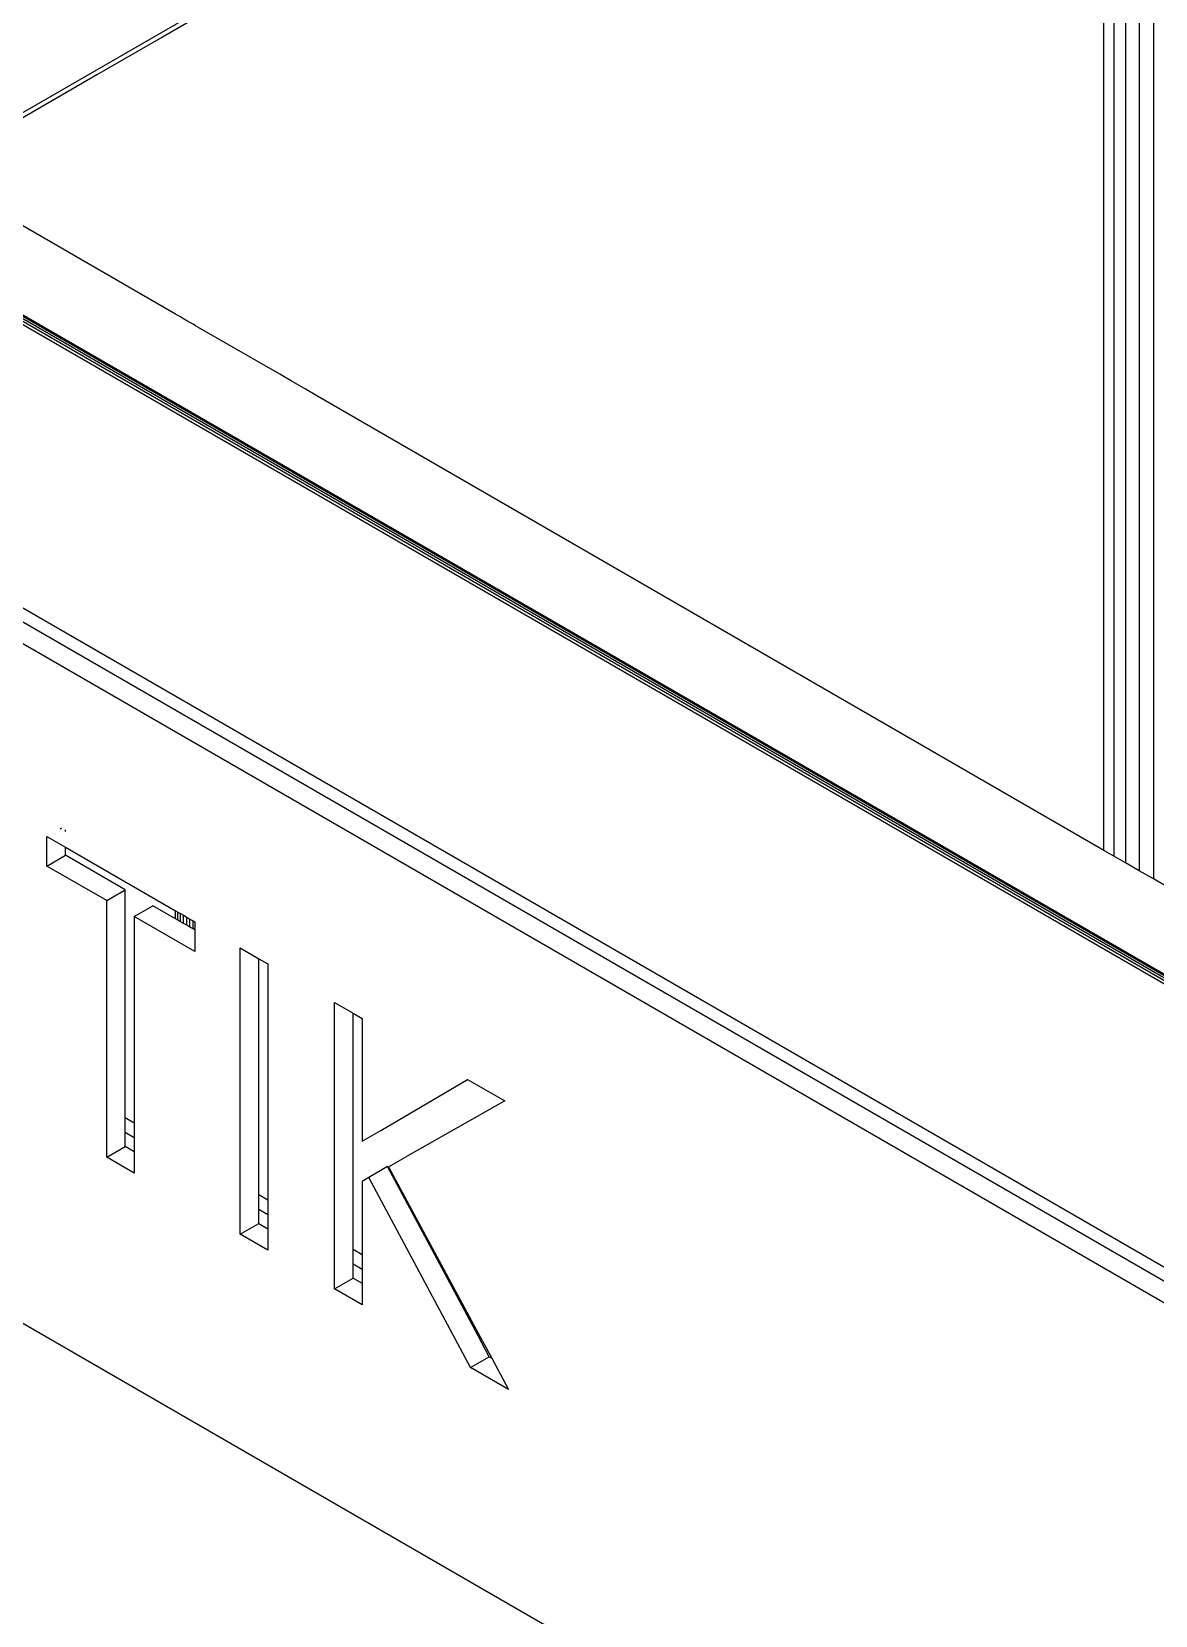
# Model space of a CAD drawing. Header units: millimetres. Extents: x 153 to 4750, y 92 to 3343.
# Drawn here: x 3434.1 to 3562.4, y 2671.7 to 2852.3 of the extents above; entities that cross this region are included whole.
import ezdxf

# ---------------------------------------------------------------- set-up
doc = ezdxf.new("R2010")
doc.units = ezdxf.units.MM

msp = doc.modelspace()

# ---------------------------------------------------------------- linework, layer by layer
for p, q in [((3432.42, 2842.69), (3551.67, 2911.54)), ((3560.51, 2908.52), (3560.51, 2756.62)), ((3562.15, 2908.62), (3562.15, 2755.68)), ((3556.5, 2758.94), (3556.5, 2907.26)), ((3557.62, 2907.8), (3557.62, 2758.29)), ((3558.98, 2908.24), (3558.98, 2757.51)), ((3516.19, 2890.46), (3449.07, 2851.71)), ((3632.86, 2703.56), (3377.62, 2850.92)), ((3447.66, 2850.89), (3441.59, 2847.39)), ((3449.07, 2851.71), (3447.66, 2850.89)), ((3632.42, 2704.19), (3378.77, 2850.64)), ((3631.97, 2704.77), (3379.9, 2850.3)), ((3631.51, 2705.29), (3381.03, 2849.91)), ((3382.14, 2849.45), (3631.04, 2705.75)), ((3441.59, 2847.39), (3431.71, 2841.68)), ((3329.51, 2846.43), (3625.09, 2675.79)), ((3625.09, 2674.15), (3329.51, 2844.8)), ((3329.51, 2842.35), (3625.09, 2671.7)), ((3450.57, 2820.1), (3432.42, 2830.58)), ((3450.82, 2819.95), (3450.57, 2820.1)), ((3451.13, 2819.78), (3450.82, 2819.95)), ((3451.48, 2819.58), (3451.13, 2819.78)), ((3451.84, 2819.36), (3451.48, 2819.58)), ((3452.21, 2819.15), (3451.84, 2819.36)), ((3452.56, 2818.95), (3452.21, 2819.15)), ((3452.86, 2818.78), (3452.56, 2818.95)), ((3453.12, 2818.63), (3452.86, 2818.78)), ((3462.45, 2813.24), (3453.12, 2818.63)), ((3463.87, 2812.42), (3462.45, 2813.24)), ((3465.28, 2811.61), (3463.87, 2812.42)), ((3466.69, 2810.79), (3465.28, 2811.61)), ((3556.5, 2758.94), (3466.69, 2810.79)), ((3435.88, 2757.15), (3435.88, 2760.53)), ((3435.88, 2760.53), (3438, 2759.31)), ((3437.4, 2761.41), (3437.54, 2761.49)), ((3438, 2761.08), (3438, 2761.28)), ((3438, 2758.38), (3438, 2759.31)), ((3438, 2759.31), (3450.57, 2752.05)), ((3557.62, 2758.29), (3556.5, 2758.94)), ((3435.88, 2757.15), (3438, 2758.38)), ((3442.71, 2753.21), (3435.88, 2757.15)), ((3444.83, 2754.44), (3438, 2758.38)), ((3558.98, 2757.51), (3557.62, 2758.29)), ((3560.51, 2756.62), (3558.98, 2757.51)), ((3562.15, 2755.68), (3560.51, 2756.62)), ((3563.79, 2754.73), (3562.15, 2755.68)), ((3442.71, 2753.21), (3444.83, 2754.44)), ((3442.71, 2723.93), (3442.71, 2753.21)), ((3444.83, 2728.42), (3444.83, 2754.44)), ((3625.09, 2594.14), (3350.02, 2752.94)), ((3445.86, 2751.39), (3447.98, 2752.62)), ((3452.76, 2747.41), (3445.86, 2751.39)), ((3445.86, 2751.39), (3445.86, 2727.82)), ((3450.57, 2751.12), (3447.98, 2752.62)), ((3450.57, 2751.12), (3450.57, 2752.05)), ((3450.57, 2752.05), (3450.82, 2751.9)), ((3450.82, 2750.97), (3450.82, 2751.9)), ((3450.82, 2751.9), (3451.13, 2751.73)), ((3451.13, 2750.8), (3451.13, 2751.73)), ((3451.13, 2751.73), (3451.48, 2751.53)), ((3451.48, 2750.6), (3451.48, 2751.53)), ((3451.48, 2751.53), (3451.84, 2751.31)), ((3450.82, 2750.97), (3450.57, 2751.12)), ((3451.13, 2750.8), (3450.82, 2750.97)), ((3451.48, 2750.6), (3451.13, 2750.8)), ((3451.84, 2750.39), (3451.48, 2750.6)), ((3451.84, 2750.39), (3451.84, 2751.31)), ((3451.84, 2751.31), (3452.21, 2751.1)), ((3452.21, 2750.17), (3451.84, 2750.39)), ((3452.21, 2750.17), (3452.21, 2751.1)), ((3452.21, 2751.1), (3452.56, 2750.9)), ((3452.56, 2749.97), (3452.21, 2750.17)), ((3452.56, 2749.97), (3452.56, 2750.9)), ((3452.56, 2750.9), (3452.76, 2750.79)), ((3452.76, 2749.86), (3452.56, 2749.97)), ((3452.76, 2750.79), (3452.76, 2749.86)), ((3452.76, 2749.86), (3452.76, 2747.41)), ((3457.94, 2715.14), (3457.94, 2747.8)), ((3457.94, 2747.8), (3460.06, 2746.57)), ((3460.06, 2746.57), (3461.09, 2745.98)), ((3460.06, 2719.63), (3460.06, 2746.57)), ((3461.09, 2745.98), (3461.09, 2719.03)), ((3468.7, 2708.92), (3468.7, 2741.58)), ((3468.7, 2741.58), (3470.82, 2740.36)), ((3470.82, 2740.36), (3471.85, 2739.76)), ((3470.82, 2713.41), (3470.82, 2740.36)), ((3471.85, 2739.76), (3471.85, 2725.77)), ((3473.98, 2727), (3483.9, 2732.81)), ((3483.9, 2732.81), (3488.13, 2730.36)), ((3488.13, 2730.36), (3476.98, 2724.05)), ((3445.86, 2727.82), (3444.83, 2728.42)), ((3444.83, 2726.78), (3444.83, 2728.42)), ((3444.83, 2726.78), (3445.86, 2726.19)), ((3444.83, 2725.15), (3444.83, 2726.78)), ((3445.86, 2727.82), (3445.86, 2726.19)), ((3445.86, 2726.19), (3445.86, 2724.56)), ((3471.85, 2725.77), (3473.98, 2727)), ((3442.71, 2723.93), (3444.83, 2725.15)), ((3445.86, 2724.56), (3444.83, 2725.15)), ((3445.86, 2724.56), (3445.86, 2722.11)), ((3445.86, 2722.11), (3442.71, 2723.93)), ((3474.76, 2722.86), (3472.64, 2721.63)), ((3483.83, 2705.9), (3474.76, 2722.86)), ((3474.85, 2722.83), (3476.98, 2724.05)), ((3474.85, 2722.83), (3484.09, 2705.75)), ((3472.64, 2721.63), (3471.85, 2721.18)), ((3471.85, 2721.18), (3471.85, 2712.81)), ((3484.23, 2699.96), (3472.64, 2721.63)), ((3461.09, 2719.03), (3460.06, 2719.63)), ((3460.06, 2717.99), (3460.06, 2719.63)), ((3461.09, 2719.03), (3461.09, 2717.4)), ((3460.06, 2717.99), (3461.09, 2717.4)), ((3460.06, 2716.36), (3460.06, 2717.99)), ((3461.09, 2717.4), (3461.09, 2715.77)), ((3457.94, 2715.14), (3460.06, 2716.36)), ((3460.06, 2716.36), (3461.09, 2715.77)), ((3461.09, 2715.77), (3461.09, 2713.32)), ((3461.09, 2713.32), (3457.94, 2715.14)), ((3471.85, 2712.81), (3470.82, 2713.41)), ((3470.82, 2711.78), (3470.82, 2713.41)), ((3470.82, 2711.78), (3471.85, 2711.18)), ((3470.82, 2710.15), (3470.82, 2711.78)), ((3471.85, 2712.81), (3471.85, 2711.18)), ((3468.7, 2708.92), (3470.82, 2710.15)), ((3470.82, 2710.15), (3471.85, 2709.55)), ((3471.85, 2711.18), (3471.85, 2709.55)), ((3471.85, 2707.1), (3468.7, 2708.92)), ((3471.85, 2709.55), (3471.85, 2707.1)), ((3484.09, 2705.75), (3483.83, 2705.9)), ((3485.09, 2703.54), (3483.83, 2705.9)), ((3484.09, 2705.75), (3485.38, 2703.38)), ((3485.09, 2703.54), (3485.38, 2703.38)), ((3486.35, 2701.18), (3485.09, 2703.54)), ((3485.38, 2703.38), (3486.66, 2701)), ((3484.23, 2699.96), (3486.35, 2701.18)), ((3486.35, 2701.18), (3486.66, 2701)), ((3486.66, 2701), (3488.58, 2697.44)), ((3488.58, 2697.44), (3484.23, 2699.96))]:
    msp.add_line(p, q)

doc.saveas('drawing.dxf')
